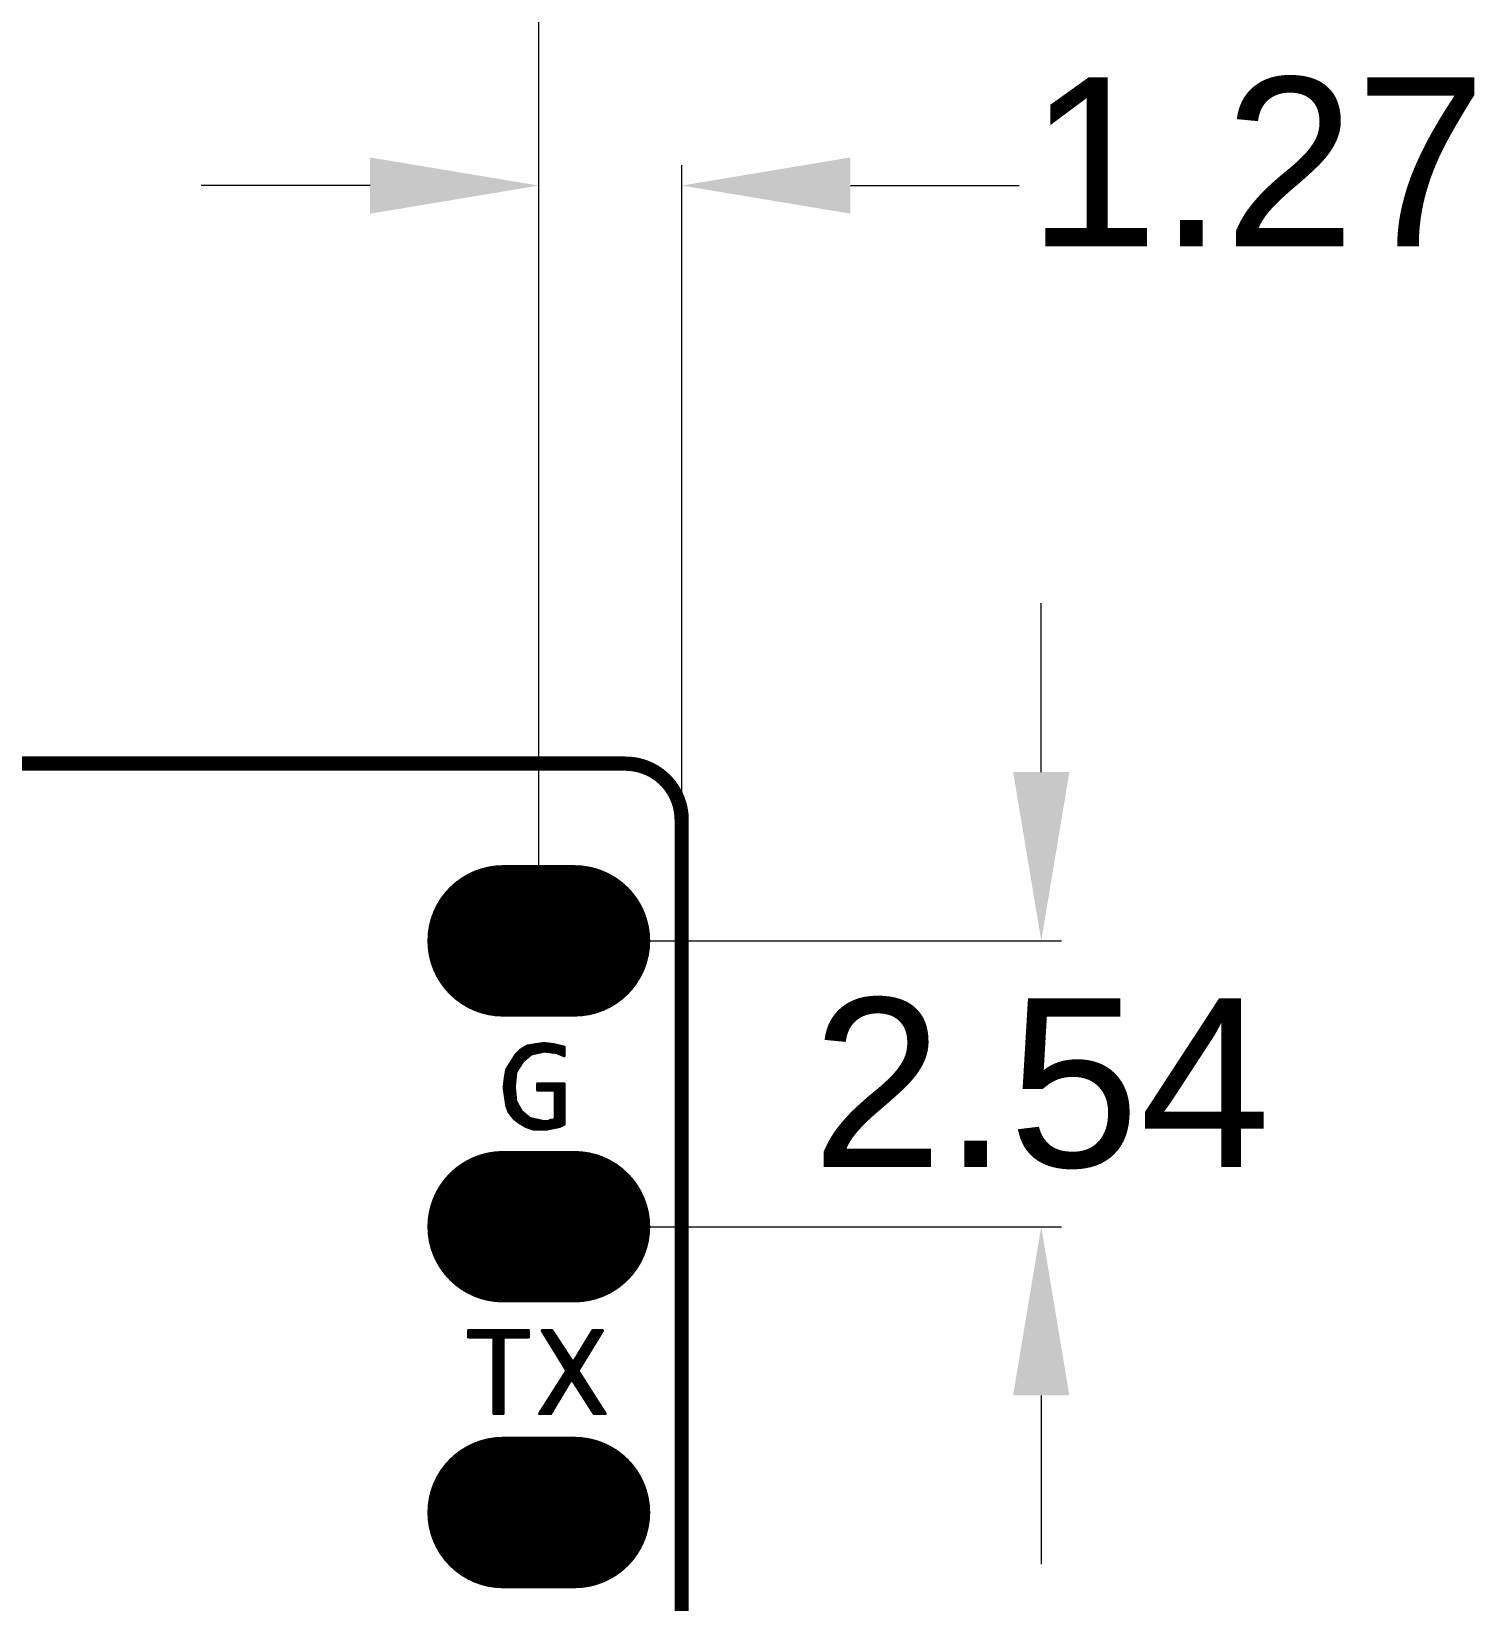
# Model space of a CAD drawing. Extents: x 17.3 to 58.6, y 21.7 to 91.7.
# Drawn here: x 45.02 to 57.9, y 66.21 to 80.17 of the extents above; entities that cross this region are included whole.
import ezdxf

# ---------------------------------------------------------------- set-up
doc = ezdxf.new("R2010")
doc.units = 0
doc.header["$MEASUREMENT"] = 0
doc.layers.get('0').update_dxf_attribs({"linetype": 'CONTINUOUS'})
doc.layers.add('SILKTOP_PHO', color=251, linetype='CONTINUOUS', true_color=0x636466)
doc.styles.get("Standard").update_dxf_attribs({"font": 'arial.ttf'})
doc.dimstyles.new('1', dxfattribs={"dimtxt": 1.5, "dimasz": 1.5, "dimexe": 0.18, "dimexo": 0, "dimgap": 0.5, "dimtad": 0, "dimtih": 1, "dimtoh": 1, "dimzin": 0, "dimdsep": 46, "dimtxsty": 'Standard', "dimcen": 0.09, "dimclrd": 7, "dimadec": 0, "dimazin": 0, "dimtfac": 1, "dimtofl": 0, "dimtmove": 2, "dimatfit": 3, "dimfxl": 1, "dimtolj": 1, "dimtzin": 0, "dimlwd": 15, "dimlwe": 15, "dimarcsym": 0})

# ---------------------------------------------------------------- blocks, each defined once
blk = doc.blocks.new('ROUND_191')
at = {"const_width": 0.0127}
blk.add_lwpolyline([(-0.00635, 0, 1), (0.00635, 0, 1)], format="xyb", close=True, dxfattribs=at)
blk = doc.blocks.new('ROUND_7')
at = {"const_width": 0.0635}
blk.add_lwpolyline([(-0.03175, 0, 1), (0.03175, 0, 1)], format="xyb", close=True, dxfattribs=at)
blk = doc.blocks.new('OBLONG_47')
at = {"const_width": 1.3462}
blk.add_lwpolyline([(0.3175, 0), (-0.3175, 0)], dxfattribs=at)
at = {"const_width": 0.6731}
for points in [[(-0.65405, 0, 1), (0.01905, 0, 1)], [(-0.01905, 0, 1), (0.65405, 0, 1)]]:
    blk.add_lwpolyline(points, format="xyb", close=True, dxfattribs=at)
blk = doc.blocks.new('*D71')
at = {"color": 7, "linetype": 'Continuous', "lineweight": 15, "transparency": 16777216}
for p, q in [((53.996, 73.585), (53.996, 75.085)), ((53.996, 68.045), (53.996, 66.545))]:
    blk.add_line(p, q, dxfattribs=at)
at = {"color": 0, "linetype": 'Continuous', "lineweight": 15, "transparency": 16777216}
for p, q in [((49.549, 72.085), (54.176, 72.085)), ((49.549, 69.545), (54.176, 69.545))]:
    blk.add_line(p, q, dxfattribs=at)
at = {"color": 7, "linetype": 'Continuous', "transparency": 16777216}
for points in [[(53.746, 73.585), (54.246, 73.585), (53.996, 72.085)], [(53.746, 68.045), (54.246, 68.045), (53.996, 69.545)]]:
    blk.add_solid(points, dxfattribs=at)
at = {"color": 0, "linetype": 'Continuous', "transparency": 16777216, "insert": (53.996, 70.815), "char_height": 1.5, "attachment_point": 5}
blk.add_mtext('\\A1;2.54', dxfattribs=at)
blk = doc.blocks.new('*D76')
at = {"color": 0, "linetype": 'Continuous', "lineweight": 15, "transparency": 16777216}
for p, q in [((49.53, 72.085), (49.53, 78.977)), ((50.8, 73.128), (50.8, 78.977))]:
    blk.add_line(p, q, dxfattribs=at)
at = {"color": 7, "linetype": 'Continuous', "lineweight": 15, "transparency": 16777216}
for p, q in [((48.03, 78.797), (46.53, 78.797)), ((52.3, 78.797), (53.8, 78.797))]:
    blk.add_line(p, q, dxfattribs=at)
at = {"color": 7, "linetype": 'Continuous', "transparency": 16777216}
for points in [[(48.03, 79.047), (48.03, 78.547), (49.53, 78.797)], [(52.3, 79.047), (52.3, 78.547), (50.8, 78.797)]]:
    blk.add_solid(points, dxfattribs=at)
at = {"color": 0, "linetype": 'Continuous', "transparency": 16777216, "insert": (55.913, 79.008), "char_height": 1.5, "attachment_point": 5}
blk.add_mtext('\\A1;1.27', dxfattribs=at)
blk = doc.blocks.new('*D82')
at = {"color": 0, "linetype": 'Continuous', "lineweight": 15, "transparency": 16777216}
for p, q in [((26.67, 72.085), (26.67, 85.508)), ((49.53, 72.085), (49.53, 85.508))]:
    blk.add_line(p, q, dxfattribs=at)
at = {"color": 7, "linetype": 'Continuous', "lineweight": 15, "transparency": 16777216}
for p, q in [((28.17, 85.328), (35.057, 85.328)), ((48.03, 85.328), (41.143, 85.328))]:
    blk.add_line(p, q, dxfattribs=at)
at = {"color": 7, "linetype": 'Continuous', "transparency": 16777216}
for points in [[(28.17, 85.578), (28.17, 85.078), (26.67, 85.328)], [(48.03, 85.578), (48.03, 85.078), (49.53, 85.328)]]:
    blk.add_solid(points, dxfattribs=at)
at = {"color": 0, "linetype": 'Continuous', "transparency": 16777216, "insert": (38.1, 85.328), "char_height": 1.5, "attachment_point": 5}
blk.add_mtext('\\A1;22.86', dxfattribs=at)

msp = doc.modelspace()

# ---------------------------------------------------------------- linework, layer by layer
at = {"const_width": 0.127}
for points in [[(50.299874, 73.66), (25.900126, 73.66)], [(50.8, 25.900126), (50.8, 73.159874)]]:
    msp.add_lwpolyline(points, dxfattribs=at)
msp.add_lwpolyline([(50.8, 73.159874, 0.4142136), (50.299874, 73.66)], format="xyb", dxfattribs=at)
at = {"layer": 'SILKTOP_PHO', "color": 251, "true_color": 0x636466}
for points, const_width in [([(50.299874, 73.66), (25.900126, 73.66)], 0.127), ([(50.8, 25.900126), (50.8, 73.159874)], 0.127), ([(49.495964, 71.162418), (49.426876, 71.150734)], 0.0254), ([(49.4538, 71.07047), (49.4538, 71.155306)], 0.0254), ([(49.4792, 71.082408), (49.4792, 71.159624)], 0.0254), ([(49.577752, 71.174102), (49.495964, 71.162418)], 0.0254), ([(49.5046, 71.08825), (49.5046, 71.163688)], 0.0254), ([(49.53, 71.093838), (49.53, 71.167244)], 0.0254), ([(49.5554, 71.099426), (49.5554, 71.1708)], 0.0254), ([(49.670716, 71.162418), (49.577752, 71.174102)], 0.0254), ([(49.5808, 71.103744), (49.5808, 71.173594)], 0.0254), ([(49.6062, 71.10095), (49.6062, 71.170546)], 0.0254), ([(49.6316, 71.098156), (49.6316, 71.167244)], 0.0254), ([(49.657, 71.095362), (49.657, 71.164196)], 0.0254), ([(49.75606, 71.141082), (49.670716, 71.162418)], 0.0254), ([(49.6824, 71.092568), (49.6824, 71.159624)], 0.0254), ([(49.7078, 71.083424), (49.7078, 71.153274)], 0.0254), ([(49.325022, 71.071486), (49.243488, 70.94347)], 0.0254), ([(49.3014, 70.51675), (49.3014, 71.034402)], 0.0254), ([(49.370488, 71.116952), (49.325022, 71.071486)], 0.0254), ([(49.3268, 70.916292), (49.3268, 71.073264)], 0.0254), ([(49.32807, 70.919086), (49.38776, 71.01459)], 0.0254), ([(49.3522, 70.957694), (49.3522, 71.098664)], 0.0254), ([(49.426876, 71.150734), (49.370488, 71.116952)], 0.0254), ([(49.3776, 70.998334), (49.3776, 71.12127)], 0.0254), ([(49.38776, 71.01459), (49.3903, 71.017638)], 0.0254), ([(49.3903, 71.017638), (49.461928, 71.077328)], 0.0254), ([(49.403, 71.028052), (49.403, 71.13651)], 0.0254), ([(49.4284, 71.049134), (49.4284, 71.150988)], 0.0254), ([(49.461928, 71.077328), (49.467516, 71.079868)], 0.0254), ([(49.467516, 71.079868), (49.574958, 71.103744)], 0.0254), ([(49.574958, 71.103744), (49.579022, 71.103998)], 0.0254), ([(49.579022, 71.103998), (49.686464, 71.09206)], 0.0254), ([(49.686464, 71.09206), (49.69002, 71.091044)], 0.0254), ([(49.69002, 71.091044), (49.75606, 71.06285)], 0.0254), ([(49.7332, 71.072502), (49.7332, 71.146924)], 0.0254), ([(49.75606, 71.06285), (49.75606, 71.141082)], 0.0254), ([(49.232058, 70.874636), (49.220374, 70.78091)], 0.0254), ([(49.243488, 70.94347), (49.232058, 70.874636)], 0.0254), ([(49.2506, 70.599808), (49.2506, 70.954646)], 0.0254), ([(49.276, 70.5485), (49.276, 70.994524)], 0.0254), ([(49.314354, 70.794118), (49.326292, 70.913498)], 0.0254), ([(49.326292, 70.913498), (49.32807, 70.919086)], 0.0254), ([(49.220374, 70.78091), (49.243742, 70.61708)], 0.0254), ([(49.2252, 70.74662), (49.2252, 70.82028)], 0.0254), ([(49.3141, 70.792848), (49.314354, 70.794118)], 0.0254), ([(49.3141, 70.791578), (49.3141, 70.792848)], 0.0254), ([(49.326038, 70.66026), (49.3141, 70.791578)], 0.0254), ([(49.75606, 70.815962), (49.51857, 70.815962)], 0.0254), ([(49.51857, 70.815962), (49.51857, 70.757796)], 0.0254), ([(49.51857, 70.757796), (49.661318, 70.757796)], 0.0254), ([(49.53, 70.757796), (49.53, 70.815962)], 0.0254), ([(49.5554, 70.757796), (49.5554, 70.815962)], 0.0254), ([(49.5808, 70.757796), (49.5808, 70.815962)], 0.0254), ([(49.6062, 70.757796), (49.6062, 70.815962)], 0.0254), ([(49.6316, 70.757796), (49.6316, 70.815962)], 0.0254), ([(49.657, 70.757796), (49.657, 70.815962)], 0.0254), ([(49.661318, 70.757796), (49.674018, 70.745096)], 0.0254), ([(49.674018, 70.745096), (49.674018, 70.506336)], 0.0254), ([(49.6824, 70.42785), (49.6824, 70.815962)], 0.0254), ([(49.7078, 70.43293), (49.7078, 70.815962)], 0.0254), ([(49.7332, 70.44309), (49.7332, 70.815962)], 0.0254), ([(49.75606, 70.45452), (49.75606, 70.815962)], 0.0254), ([(49.243742, 70.61708), (49.266348, 70.560438)], 0.0254), ([(49.327816, 70.65518), (49.326038, 70.66026)], 0.0254), ([(49.3268, 70.492366), (49.3268, 70.657466)], 0.0254), ([(49.375568, 70.571614), (49.327816, 70.65518)], 0.0254), ([(49.3522, 70.473316), (49.3522, 70.612508)], 0.0254), ([(49.266348, 70.560438), (49.311814, 70.503542)], 0.0254), ([(49.311814, 70.503542), (49.357788, 70.468998)], 0.0254), ([(49.357788, 70.468998), (49.4157, 70.4342)], 0.0254), ([(49.378362, 70.568058), (49.375568, 70.571614)], 0.0254), ([(49.3776, 70.457314), (49.3776, 70.56882)], 0.0254), ([(49.44999, 70.508368), (49.378362, 70.568058)], 0.0254), ([(49.403, 70.442074), (49.403, 70.547738)], 0.0254), ([(49.4284, 70.430136), (49.4284, 70.526402)], 0.0254), ([(49.455578, 70.505828), (49.44999, 70.508368)], 0.0254), ([(49.4538, 70.421754), (49.4538, 70.506336)], 0.0254), ([(49.56302, 70.481952), (49.455578, 70.505828)], 0.0254), ([(49.4792, 70.413118), (49.4792, 70.500494)], 0.0254), ([(49.5046, 70.411594), (49.5046, 70.494906)], 0.0254), ([(49.53, 70.411594), (49.53, 70.489318)], 0.0254), ([(49.5554, 70.411594), (49.5554, 70.48373)], 0.0254), ([(49.56556, 70.481698), (49.56302, 70.481952)], 0.0254), ([(49.613312, 70.481698), (49.56556, 70.481698)], 0.0254), ([(49.5808, 70.411594), (49.5808, 70.481698)], 0.0254), ([(49.6062, 70.41261), (49.6062, 70.481698)], 0.0254), ([(49.619154, 70.482968), (49.613312, 70.481698)], 0.0254), ([(49.640236, 70.493636), (49.619154, 70.482968)], 0.0254), ([(49.6316, 70.41769), (49.6316, 70.489318)], 0.0254), ([(49.661318, 70.493636), (49.640236, 70.493636)], 0.0254), ([(49.657, 70.42277), (49.657, 70.493636)], 0.0254), ([(49.674018, 70.506336), (49.661318, 70.493636)], 0.0254), ([(49.71669, 70.434708), (49.75606, 70.45452)], 0.0254), ([(49.4157, 70.4342), (49.484026, 70.411594)], 0.0254), ([(49.484026, 70.411594), (49.600358, 70.411594)], 0.0254), ([(49.600358, 70.411594), (49.71669, 70.434708)], 0.0254), ([(49.439576, 68.622164), (48.903636, 68.622164)], 0.0254), ([(48.903636, 68.622164), (48.903636, 68.563998)], 0.0254), ([(48.903636, 68.563998), (49.118012, 68.563998)], 0.0254), ([(48.9204, 68.563998), (48.9204, 68.622164)], 0.0254), ([(48.9458, 68.563998), (48.9458, 68.622164)], 0.0254), ([(48.9712, 68.563998), (48.9712, 68.622164)], 0.0254), ([(48.9966, 68.563998), (48.9966, 68.622164)], 0.0254), ([(49.022, 68.563998), (49.022, 68.622164)], 0.0254), ([(49.0474, 68.563998), (49.0474, 68.622164)], 0.0254), ([(49.0728, 68.563998), (49.0728, 68.622164)], 0.0254), ([(49.0982, 68.563998), (49.0982, 68.622164)], 0.0254), ([(49.118012, 68.563998), (49.130712, 68.551298)], 0.0254), ([(49.1236, 68.562728), (49.1236, 68.622164)], 0.0254), ([(49.130712, 68.551298), (49.130712, 67.883532)], 0.0254), ([(49.149, 67.883532), (49.149, 68.622164)], 0.0254), ([(49.1744, 67.883532), (49.1744, 68.622164)], 0.0254), ([(49.1998, 67.883532), (49.1998, 68.622164)], 0.0254), ([(49.212754, 68.551298), (49.225454, 68.563998)], 0.0254), ([(49.212754, 67.883532), (49.212754, 68.551298)], 0.0254), ([(49.2252, 68.563998), (49.2252, 68.622164)], 0.0254), ([(49.225454, 68.563998), (49.439576, 68.563998)], 0.0254), ([(49.2506, 68.563998), (49.2506, 68.622164)], 0.0254), ([(49.276, 68.563998), (49.276, 68.622164)], 0.0254), ([(49.3014, 68.563998), (49.3014, 68.622164)], 0.0254), ([(49.3268, 68.563998), (49.3268, 68.622164)], 0.0254), ([(49.3522, 68.563998), (49.3522, 68.622164)], 0.0254), ([(49.3776, 68.563998), (49.3776, 68.622164)], 0.0254), ([(49.403, 68.563998), (49.403, 68.622164)], 0.0254), ([(49.4284, 68.563998), (49.4284, 68.622164)], 0.0254), ([(49.439576, 68.563998), (49.439576, 68.622164)], 0.0254), ([(49.648364, 68.622164), (49.558448, 68.622164)], 0.0254), ([(49.558448, 68.622164), (49.773586, 68.27139)], 0.0254), ([(49.5808, 68.585842), (49.5808, 68.622164)], 0.0254), ([(49.6062, 68.54444), (49.6062, 68.622164)], 0.0254), ([(49.6316, 68.503038), (49.6316, 68.622164)], 0.0254), ([(49.823624, 68.353432), (49.648364, 68.622164)], 0.0254), ([(49.657, 68.461636), (49.657, 68.608956)], 0.0254), ([(49.6824, 68.41998), (49.6824, 68.570094)], 0.0254), ([(49.7078, 68.378578), (49.7078, 68.530978)], 0.0254), ([(50.008536, 68.622164), (49.845214, 68.353686)], 0.0254), ([(49.883314, 68.27139), (50.098198, 68.622164)], 0.0254), ([(49.9364, 68.358258), (49.9364, 68.503546)], 0.0254), ([(49.9618, 68.39966), (49.9618, 68.545202)], 0.0254), ([(49.9872, 68.441062), (49.9872, 68.587112)], 0.0254), ([(50.098198, 68.622164), (50.008536, 68.622164)], 0.0254), ([(50.0126, 68.482464), (50.0126, 68.622164)], 0.0254), ([(50.038, 68.523866), (50.038, 68.622164)], 0.0254), ([(50.0634, 68.565522), (50.0634, 68.622164)], 0.0254), ([(50.0888, 68.606924), (50.0888, 68.622164)], 0.0254), ([(49.7332, 68.337176), (49.7332, 68.492116)], 0.0254), ([(49.7586, 68.295774), (49.7586, 68.453254)], 0.0254), ([(49.784, 68.129912), (49.784, 68.414138)], 0.0254), ([(49.8094, 68.17233), (49.8094, 68.375276)], 0.0254), ([(49.8602, 68.133722), (49.8602, 68.378324)], 0.0254), ([(49.8856, 68.275454), (49.8856, 68.420234)], 0.0254), ([(49.911, 68.316856), (49.911, 68.46189)], 0.0254), ([(49.773332, 68.257928), (49.53508, 67.883532)], 0.0254), ([(49.7586, 68.087748), (49.7586, 68.234814)], 0.0254), ([(49.773586, 68.27139), (49.773332, 68.257928)], 0.0254), ([(49.845214, 68.353686), (49.823624, 68.353432)], 0.0254), ([(49.8348, 68.173346), (49.8348, 68.34759)], 0.0254), ([(49.883314, 68.257928), (49.883314, 68.27139)], 0.0254), ([(50.121566, 67.883532), (49.883314, 68.257928)], 0.0254), ([(49.8856, 68.094098), (49.8856, 68.254372)], 0.0254), ([(49.636172, 67.883532), (49.811432, 68.175886)], 0.0254), ([(49.6824, 67.960748), (49.6824, 68.114926)], 0.0254), ([(49.7078, 68.002912), (49.7078, 68.154804)], 0.0254), ([(49.7332, 68.04533), (49.7332, 68.194682)], 0.0254), ([(49.811432, 68.175886), (49.833022, 68.17614)], 0.0254), ([(49.833022, 68.17614), (50.020474, 67.883532)], 0.0254), ([(49.911, 68.054474), (49.911, 68.214494)], 0.0254), ([(49.9364, 68.014596), (49.9364, 68.174616)], 0.0254), ([(49.9618, 67.974972), (49.9618, 68.134738)], 0.0254), ([(49.9872, 67.935348), (49.9872, 68.094606)], 0.0254), ([(49.5808, 67.883532), (49.5808, 67.955414)], 0.0254), ([(49.6062, 67.883532), (49.6062, 67.995292)], 0.0254), ([(49.6316, 67.883532), (49.6316, 68.03517)], 0.0254), ([(49.657, 67.91833), (49.657, 68.075048)], 0.0254), ([(50.0126, 67.895724), (50.0126, 68.054728)], 0.0254), ([(50.038, 67.883532), (50.038, 68.01485)], 0.0254), ([(50.0634, 67.883532), (50.0634, 67.974972)], 0.0254), ([(49.130712, 67.883532), (49.212754, 67.883532)], 0.0254), ([(49.53508, 67.883532), (49.636172, 67.883532)], 0.0254), ([(49.5554, 67.883532), (49.5554, 67.915282)], 0.0254), ([(50.020474, 67.883532), (50.121566, 67.883532)], 0.0254), ([(50.0888, 67.883532), (50.0888, 67.935094)], 0.0254), ([(50.1142, 67.883532), (50.1142, 67.895216)], 0.0254)]:
    msp.add_lwpolyline(points, dxfattribs=dict(at, const_width=const_width))
at = {"layer": 'SILKTOP_PHO', "color": 251, "true_color": 0x636466, "const_width": 0.127}
msp.add_lwpolyline([(50.8, 73.159874, 0.4142136), (50.299874, 73.66)], format="xyb", dxfattribs=at)

# ---------------------------------------------------------------- block references
for name, p in [('ROUND_7', (50.299874, 73.66)), ('ROUND_7', (50.299874, 73.66)), ('ROUND_7', (50.8, 73.159874)), ('ROUND_7', (50.8, 73.159874)), ('OBLONG_47', (49.53, 72.084946)), ('OBLONG_47', (49.53, 69.544946)), ('OBLONG_47', (49.53, 67.004946))]:
    msp.add_blockref(name, p)
at = {"layer": 'SILKTOP_PHO', "color": 251, "true_color": 0x636466}
for name, p in [('ROUND_7', (50.299874, 73.66)), ('ROUND_7', (50.299874, 73.66)), ('ROUND_7', (50.8, 73.159874)), ('ROUND_7', (50.8, 73.159874)), ('ROUND_191', (49.4538, 71.155306)), ('ROUND_191', (49.4792, 71.159624)), ('ROUND_191', (49.495964, 71.162418)), ('ROUND_191', (49.5046, 71.163688)), ('ROUND_191', (49.53, 71.167244)), ('ROUND_191', (49.5554, 71.1708)), ('ROUND_191', (49.577752, 71.174102)), ('ROUND_191', (49.5808, 71.173594)), ('ROUND_191', (49.6062, 71.170546)), ('ROUND_191', (49.6316, 71.167244)), ('ROUND_191', (49.657, 71.164196)), ('ROUND_191', (49.670716, 71.162418)), ('ROUND_191', (49.6824, 71.159624)), ('ROUND_191', (49.7078, 71.153274)), ('ROUND_191', (49.3014, 71.034402)), ('ROUND_191', (49.325022, 71.071486)), ('ROUND_191', (49.325022, 71.071486)), ('ROUND_191', (49.3268, 71.073264)), ('ROUND_191', (49.3522, 71.098664)), ('ROUND_191', (49.370488, 71.116952)), ('ROUND_191', (49.3776, 71.12127)), ('ROUND_191', (49.38776, 71.01459)), ('ROUND_191', (49.3903, 71.017638)), ('ROUND_191', (49.403, 71.13651)), ('ROUND_191', (49.403, 71.028052)), ('ROUND_191', (49.426876, 71.150734)), ('ROUND_191', (49.4284, 71.150988)), ('ROUND_191', (49.4284, 71.049134)), ('ROUND_191', (49.4538, 71.07047)), ('ROUND_191', (49.461928, 71.077328)), ('ROUND_191', (49.467516, 71.079868)), ('ROUND_191', (49.4792, 71.082408)), ('ROUND_191', (49.5046, 71.08825)), ('ROUND_191', (49.53, 71.093838)), ('ROUND_191', (49.5554, 71.099426)), ('ROUND_191', (49.574958, 71.103744)), ('ROUND_191', (49.579022, 71.103998)), ('ROUND_191', (49.5808, 71.103744)), ('ROUND_191', (49.6062, 71.10095)), ('ROUND_191', (49.6316, 71.098156)), ('ROUND_191', (49.657, 71.095362)), ('ROUND_191', (49.6824, 71.092568)), ('ROUND_191', (49.686464, 71.09206)), ('ROUND_191', (49.69002, 71.091044)), ('ROUND_191', (49.7078, 71.083424)), ('ROUND_191', (49.7332, 71.146924)), ('ROUND_191', (49.7332, 71.072502)), ('ROUND_191', (49.75606, 71.141082)), ('ROUND_191', (49.75606, 71.141082)), ('ROUND_191', (49.75606, 71.06285)), ('ROUND_191', (49.232058, 70.874636)), ('ROUND_191', (49.243488, 70.94347)), ('ROUND_191', (49.2506, 70.954646)), ('ROUND_191', (49.276, 70.994524)), ('ROUND_191', (49.326292, 70.913498)), ('ROUND_191', (49.3268, 70.916292)), ('ROUND_191', (49.32807, 70.919086)), ('ROUND_191', (49.3522, 70.957694)), ('ROUND_191', (49.3776, 70.998334)), ('ROUND_191', (49.220374, 70.78091)), ('ROUND_191', (49.2252, 70.82028)), ('ROUND_191', (49.2252, 70.74662)), ('ROUND_191', (49.3141, 70.792848)), ('ROUND_191', (49.3141, 70.791578)), ('ROUND_191', (49.314354, 70.794118)), ('ROUND_191', (49.51857, 70.815962)), ('ROUND_191', (49.51857, 70.757796)), ('ROUND_191', (49.53, 70.815962)), ('ROUND_191', (49.53, 70.757796)), ('ROUND_191', (49.5554, 70.815962)), ('ROUND_191', (49.5554, 70.757796)), ('ROUND_191', (49.5808, 70.815962)), ('ROUND_191', (49.5808, 70.757796)), ('ROUND_191', (49.6062, 70.815962)), ('ROUND_191', (49.6062, 70.757796)), ('ROUND_191', (49.6316, 70.815962)), ('ROUND_191', (49.6316, 70.757796)), ('ROUND_191', (49.657, 70.815962)), ('ROUND_191', (49.657, 70.757796)), ('ROUND_191', (49.661318, 70.757796)), ('ROUND_191', (49.674018, 70.745096)), ('ROUND_191', (49.6824, 70.815962)), ('ROUND_191', (49.7078, 70.815962)), ('ROUND_191', (49.7332, 70.815962)), ('ROUND_191', (49.75606, 70.815962)), ('ROUND_191', (49.243742, 70.61708)), ('ROUND_191', (49.2506, 70.599808)), ('ROUND_191', (49.326038, 70.66026)), ('ROUND_191', (49.3268, 70.657466)), ('ROUND_191', (49.327816, 70.65518)), ('ROUND_191', (49.3522, 70.612508)), ('ROUND_191', (49.266348, 70.560438)), ('ROUND_191', (49.276, 70.5485)), ('ROUND_191', (49.3014, 70.51675)), ('ROUND_191', (49.311814, 70.503542)), ('ROUND_191', (49.3268, 70.492366)), ('ROUND_191', (49.3522, 70.473316)), ('ROUND_191', (49.357788, 70.468998)), ('ROUND_191', (49.375568, 70.571614)), ('ROUND_191', (49.3776, 70.56882)), ('ROUND_191', (49.3776, 70.457314)), ('ROUND_191', (49.378362, 70.568058)), ('ROUND_191', (49.403, 70.547738)), ('ROUND_191', (49.4284, 70.526402)), ('ROUND_191', (49.44999, 70.508368)), ('ROUND_191', (49.4538, 70.506336)), ('ROUND_191', (49.455578, 70.505828)), ('ROUND_191', (49.4792, 70.500494)), ('ROUND_191', (49.5046, 70.494906)), ('ROUND_191', (49.53, 70.489318)), ('ROUND_191', (49.5554, 70.48373)), ('ROUND_191', (49.56302, 70.481952)), ('ROUND_191', (49.56556, 70.481698)), ('ROUND_191', (49.5808, 70.481698)), ('ROUND_191', (49.6062, 70.481698)), ('ROUND_191', (49.613312, 70.481698)), ('ROUND_191', (49.619154, 70.482968)), ('ROUND_191', (49.6316, 70.489318)), ('ROUND_191', (49.640236, 70.493636)), ('ROUND_191', (49.657, 70.493636)), ('ROUND_191', (49.661318, 70.493636)), ('ROUND_191', (49.674018, 70.506336)), ('ROUND_191', (49.75606, 70.45452)), ('ROUND_191', (49.403, 70.442074)), ('ROUND_191', (49.4157, 70.4342)), ('ROUND_191', (49.4284, 70.430136)), ('ROUND_191', (49.4538, 70.421754)), ('ROUND_191', (49.4792, 70.413118)), ('ROUND_191', (49.484026, 70.411594)), ('ROUND_191', (49.5046, 70.411594)), ('ROUND_191', (49.53, 70.411594)), ('ROUND_191', (49.5554, 70.411594)), ('ROUND_191', (49.5808, 70.411594)), ('ROUND_191', (49.600358, 70.411594)), ('ROUND_191', (49.6062, 70.41261)), ('ROUND_191', (49.6316, 70.41769)), ('ROUND_191', (49.657, 70.42277)), ('ROUND_191', (49.6824, 70.42785)), ('ROUND_191', (49.7078, 70.43293)), ('ROUND_191', (49.71669, 70.434708)), ('ROUND_191', (49.7332, 70.44309)), ('ROUND_191', (48.903636, 68.622164)), ('ROUND_191', (48.903636, 68.563998)), ('ROUND_191', (48.9204, 68.622164)), ('ROUND_191', (48.9204, 68.563998)), ('ROUND_191', (48.9458, 68.622164)), ('ROUND_191', (48.9458, 68.563998)), ('ROUND_191', (48.9712, 68.622164)), ('ROUND_191', (48.9712, 68.563998)), ('ROUND_191', (48.9966, 68.622164)), ('ROUND_191', (48.9966, 68.563998)), ('ROUND_191', (49.022, 68.622164)), ('ROUND_191', (49.022, 68.563998)), ('ROUND_191', (49.0474, 68.622164)), ('ROUND_191', (49.0474, 68.563998)), ('ROUND_191', (49.0728, 68.622164)), ('ROUND_191', (49.0728, 68.563998)), ('ROUND_191', (49.0982, 68.622164)), ('ROUND_191', (49.0982, 68.563998)), ('ROUND_191', (49.118012, 68.563998)), ('ROUND_191', (49.1236, 68.622164)), ('ROUND_191', (49.1236, 68.562728)), ('ROUND_191', (49.130712, 68.551298)), ('ROUND_191', (49.149, 68.622164)), ('ROUND_191', (49.1744, 68.622164)), ('ROUND_191', (49.1998, 68.622164)), ('ROUND_191', (49.212754, 68.551298)), ('ROUND_191', (49.2252, 68.622164)), ('ROUND_191', (49.2252, 68.563998)), ('ROUND_191', (49.225454, 68.563998)), ('ROUND_191', (49.2506, 68.622164)), ('ROUND_191', (49.2506, 68.563998)), ('ROUND_191', (49.276, 68.622164)), ('ROUND_191', (49.276, 68.563998)), ('ROUND_191', (49.3014, 68.622164)), ('ROUND_191', (49.3014, 68.563998)), ('ROUND_191', (49.3268, 68.622164)), ('ROUND_191', (49.3268, 68.563998)), ('ROUND_191', (49.3522, 68.622164)), ('ROUND_191', (49.3522, 68.563998)), ('ROUND_191', (49.3776, 68.622164)), ('ROUND_191', (49.3776, 68.563998)), ('ROUND_191', (49.403, 68.622164)), ('ROUND_191', (49.403, 68.563998)), ('ROUND_191', (49.4284, 68.622164)), ('ROUND_191', (49.4284, 68.563998)), ('ROUND_191', (49.439576, 68.622164)), ('ROUND_191', (49.439576, 68.622164)), ('ROUND_191', (49.439576, 68.563998)), ('ROUND_191', (49.558448, 68.622164)), ('ROUND_191', (49.5808, 68.622164)), ('ROUND_191', (49.5808, 68.585842)), ('ROUND_191', (49.6062, 68.622164)), ('ROUND_191', (49.6062, 68.54444)), ('ROUND_191', (49.6316, 68.622164)), ('ROUND_191', (49.6316, 68.503038)), ('ROUND_191', (49.648364, 68.622164)), ('ROUND_191', (49.657, 68.608956)), ('ROUND_191', (49.6824, 68.570094)), ('ROUND_191', (49.7078, 68.530978)), ('ROUND_191', (49.9364, 68.503546)), ('ROUND_191', (49.9618, 68.545202)), ('ROUND_191', (49.9872, 68.587112)), ('ROUND_191', (50.008536, 68.622164)), ('ROUND_191', (50.0126, 68.622164)), ('ROUND_191', (50.038, 68.622164)), ('ROUND_191', (50.038, 68.523866)), ('ROUND_191', (50.0634, 68.622164)), ('ROUND_191', (50.0634, 68.565522)), ('ROUND_191', (50.0888, 68.622164)), ('ROUND_191', (50.0888, 68.606924)), ('ROUND_191', (50.098198, 68.622164)), ('ROUND_191', (49.657, 68.461636)), ('ROUND_191', (49.6824, 68.41998)), ('ROUND_191', (49.7078, 68.378578)), ('ROUND_191', (49.7332, 68.492116)), ('ROUND_191', (49.7586, 68.453254)), ('ROUND_191', (49.784, 68.414138)), ('ROUND_191', (49.8094, 68.375276)), ('ROUND_191', (49.8602, 68.378324)), ('ROUND_191', (49.8856, 68.420234)), ('ROUND_191', (49.911, 68.46189)), ('ROUND_191', (49.9618, 68.39966)), ('ROUND_191', (49.9872, 68.441062)), ('ROUND_191', (50.0126, 68.482464)), ('ROUND_191', (49.7332, 68.337176)), ('ROUND_191', (49.7586, 68.295774)), ('ROUND_191', (49.7586, 68.234814)), ('ROUND_191', (49.773332, 68.257928)), ('ROUND_191', (49.773586, 68.27139)), ('ROUND_191', (49.823624, 68.353432)), ('ROUND_191', (49.8348, 68.34759)), ('ROUND_191', (49.845214, 68.353686)), ('ROUND_191', (49.883314, 68.27139)), ('ROUND_191', (49.883314, 68.257928)), ('ROUND_191', (49.8856, 68.275454)), ('ROUND_191', (49.8856, 68.254372)), ('ROUND_191', (49.911, 68.316856)), ('ROUND_191', (49.9364, 68.358258)), ('ROUND_191', (49.6824, 68.114926)), ('ROUND_191', (49.7078, 68.154804)), ('ROUND_191', (49.7332, 68.194682)), ('ROUND_191', (49.7586, 68.087748)), ('ROUND_191', (49.784, 68.129912)), ('ROUND_191', (49.8094, 68.17233)), ('ROUND_191', (49.811432, 68.175886)), ('ROUND_191', (49.833022, 68.17614)), ('ROUND_191', (49.8348, 68.173346)), ('ROUND_191', (49.8602, 68.133722)), ('ROUND_191', (49.8856, 68.094098)), ('ROUND_191', (49.911, 68.214494)), ('ROUND_191', (49.9364, 68.174616)), ('ROUND_191', (49.9618, 68.134738)), ('ROUND_191', (49.9872, 68.094606)), ('ROUND_191', (49.5808, 67.955414)), ('ROUND_191', (49.6062, 67.995292)), ('ROUND_191', (49.6316, 68.03517)), ('ROUND_191', (49.657, 68.075048)), ('ROUND_191', (49.6824, 67.960748)), ('ROUND_191', (49.7078, 68.002912)), ('ROUND_191', (49.7332, 68.04533)), ('ROUND_191', (49.911, 68.054474)), ('ROUND_191', (49.9364, 68.014596)), ('ROUND_191', (49.9618, 67.974972)), ('ROUND_191', (50.0126, 68.054728)), ('ROUND_191', (50.038, 68.01485)), ('ROUND_191', (50.0634, 67.974972)), ('ROUND_191', (49.130712, 67.883532)), ('ROUND_191', (49.149, 67.883532)), ('ROUND_191', (49.1744, 67.883532)), ('ROUND_191', (49.1998, 67.883532)), ('ROUND_191', (49.212754, 67.883532)), ('ROUND_191', (49.53508, 67.883532)), ('ROUND_191', (49.5554, 67.915282)), ('ROUND_191', (49.5554, 67.883532)), ('ROUND_191', (49.5808, 67.883532)), ('ROUND_191', (49.6062, 67.883532)), ('ROUND_191', (49.6316, 67.883532)), ('ROUND_191', (49.636172, 67.883532)), ('ROUND_191', (49.657, 67.91833)), ('ROUND_191', (49.9872, 67.935348)), ('ROUND_191', (50.0126, 67.895724)), ('ROUND_191', (50.020474, 67.883532)), ('ROUND_191', (50.038, 67.883532)), ('ROUND_191', (50.0634, 67.883532)), ('ROUND_191', (50.0888, 67.935094)), ('ROUND_191', (50.0888, 67.883532)), ('ROUND_191', (50.1142, 67.895216)), ('ROUND_191', (50.1142, 67.883532)), ('ROUND_191', (50.121566, 67.883532)), ('ROUND_191', (50.121566, 67.883532))]:
    msp.add_blockref(name, p, dxfattribs=at)

# ---------------------------------------------------------------- dimensions: what is measured, and where the dimension line sits
at = {"linetype": 'Continuous'}
dim = msp.add_linear_dim(base=(49.53, 85.328286), p1=(26.67, 72.084946), p2=(49.53, 72.084946), dimstyle='1', dxfattribs=at)
dim.commit()
dim.dimension.update_dxf_attribs({"geometry": '*D82', "text_midpoint": (38.1, 85.328286)})
dim = msp.add_linear_dim(base=(49.53, 78.796616), p1=(50.8, 73.128124), p2=(49.53, 72.084946), dimstyle='1', dxfattribs=at)
dim.commit()
dim.dimension.update_dxf_attribs({"geometry": '*D76', "text_midpoint": (55.913454, 79.008451), "dimtype": 160})
dim = msp.add_linear_dim(base=(53.995941, 69.544946), p1=(49.54905, 72.084946), p2=(49.54905, 69.544946), angle=90, dimstyle='1', dxfattribs=at)
dim.commit()
dim.dimension.update_dxf_attribs({"geometry": '*D71', "text_midpoint": (53.995941, 70.814946)})

doc.saveas('drawing.dxf')
